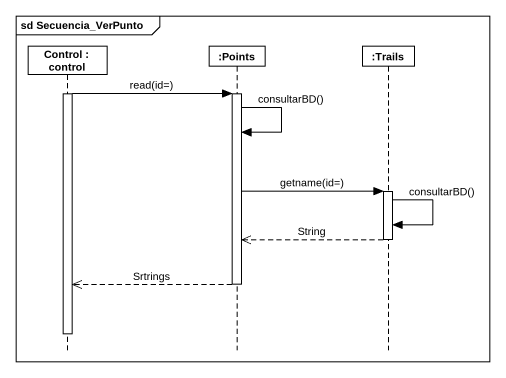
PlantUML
@startuml
mainframe sd Secuencia_VerPunto
hide footbox
participant "Control : control" as Control_
participant ":Points" as Points
participant ":Trails" as Trails

activate Control_
Control_ -> Points : read(id=)
activate Points
Points -> Points : consultarBD()
Points -> Trails : getname(id=)
activate Trails
Trails -> Trails : consultarBD()
Trails -->> Points : String
deactivate Trails
Points -->> Control_ : Srtrings
deactivate Points
deactivate Control_
@enduml
